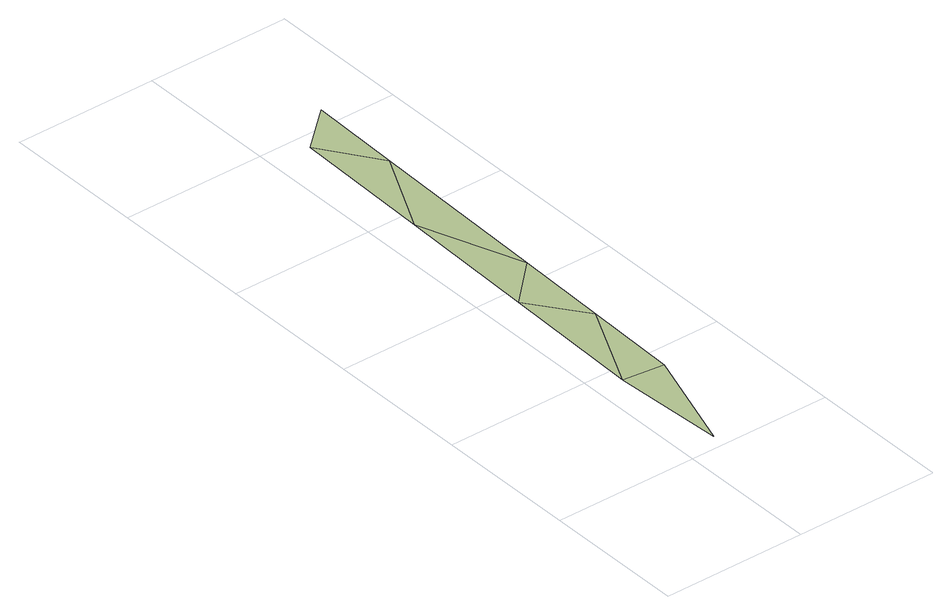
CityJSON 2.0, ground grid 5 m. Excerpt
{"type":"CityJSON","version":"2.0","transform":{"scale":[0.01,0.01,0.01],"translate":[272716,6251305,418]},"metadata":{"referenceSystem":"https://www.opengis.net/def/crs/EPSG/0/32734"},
"CityObjects":{
"terrain1":{"type":"TINRelief","geometry":[{"type":"CompositeSurface","lod":"1","boundaries":[[[0,1,2]],[[3,0,2]],[[0,3,4]],[[4,3,5]],[[5,6,4]],[[6,5,7]],[[7,8,6]],[[9,8,7]]]}]}
},
"vertices":[
[99,442,76],[122,51,76],[241,424,76],[251,753,76],[114,942,76],[261,1082,76],[129,1442,76],[280,1741,76],[144,1942,76],[290,2070,76]
]}
